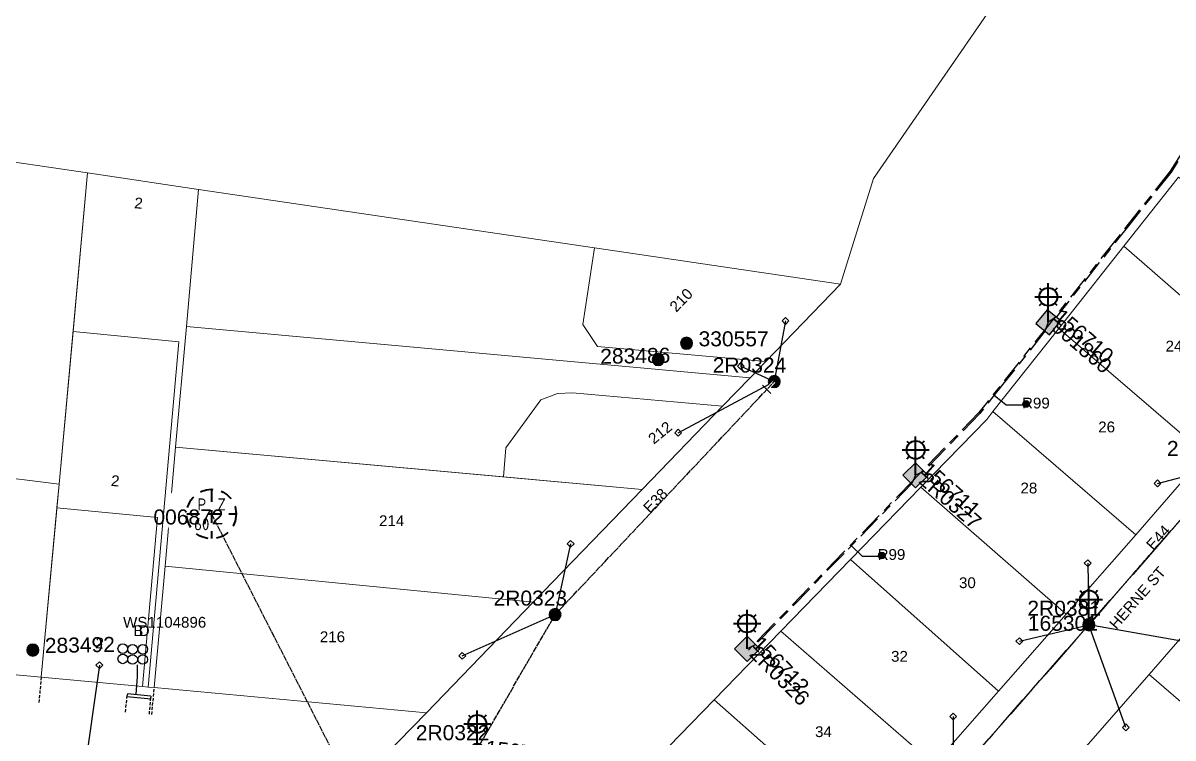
# Model space of a CAD drawing. Header units: metres. Extents: x 302407 to 305113, y 6184433 to 6187336.
# Drawn here: x 302625.7 to 302817, y 6186246.9 to 6186366 of the extents above; entities that cross this region are included whole.
import ezdxf
from ezdxf.enums import TextEntityAlignment as Align

# ---------------------------------------------------------------- set-up
doc = ezdxf.new("R2010")
doc.units = ezdxf.units.M
for name, pattern in [('Cable Exist OH', [1, 1, 0]), ('Cable Exist UG', [8.2, 4, -1.2, 1.8, -1.2]), ('Dash', [5, 3, -2]), ('DASHED', [0.75, 0.5, -0.25])]:
    doc.linetypes.add(name, pattern=pattern)
doc.layers.get('0').update_dxf_attribs({"color": 6})
for name, color, linetype, lineweight in [('Cadastre Buildings_SP_EXT', 7, 'Continuous', 5), ('Cadastre Land Parcels_SP_EXT', 7, 'Continuous', 5), ('Cadastre Roads_SP_EXT', 7, 'Continuous', 5)]:
    doc.layers.add(name, color=color, linetype=linetype, lineweight=lineweight)
for name, color, linetype in [('Duct_SP_EXT', 7, 'Continuous'), ('Equip_SL_EXT', 7, 'Continuous'), ('Equip_SP_SL_EXT', 7, 'Continuous'), ('Mains_LV_EXT', 7, 'Continuous'), ('Mains_SL_EXT', 7, 'Continuous'), ('Services_SP_EXT', 7, 'Continuous'), ('SupportsOH_SP_TR_HV_LV_SL_EXT', 7, 'Continuous'), ('SupportsUG_SP_LV_SL_EXT', 7, 'Continuous'), ('Trench_SP_EXT', 7, 'Continuous')]:
    doc.layers.add(name, color=color, linetype=linetype)
doc.layers.add('UNKNOWN_FEATURES', color=1, linetype='DASHED', plot=False)
doc.styles.add('COLUMN_LABEL', font='arial.ttf')
doc.styles.add('iecARIAL', font='arial.ttf', dxfattribs={"height": 2})
doc.styles.add('IESYMBOL1', font='isocp.shx')
doc.styles.add('POLE_LABEL', font='arial.ttf')
doc.styles.add('SLCP_LABEL', font='arial.ttf', dxfattribs={"height": 3.5})
doc.styles.get("Standard").update_dxf_attribs({"font": 'arial.ttf'})

# ---------------------------------------------------------------- blocks, each defined once
blk = doc.blocks.new('COLUMN_EXT')
blk.add_hatch(color=256).paths.add_polyline_path([(-1.49, 1.48), (-1.49, -1.49), (1.48, -1.49), (1.48, 1.48)])
blk.add_lwpolyline([(-1.49, -1.49), (1.48, -1.49), (1.48, 1.48), (-1.49, 1.48)], close=True)
for tag, height, style, flags, p in [('ASSET_NUM', 2.5, 'COLUMN_LABEL', 8, (2, 2)), ('STRUCTURE_PLANT_NUMBER', 0.2, 'POLE_LABEL', 9, (1.81, 0.03)), ('STREET_CODE', 0.2, 'COLUMN_LABEL', 9, (1.81, -0.2))]:
    blk.add_attdef(tag, text='', height=height, dxfattribs=dict(style=style, flags=flags)).set_placement(p, align=Align.MIDDLE_LEFT)
at = {"flags": 9}
for tag, p in [('COLUMN_TYPE', (1.81, -0.4)), ('OWNED_BY', (1.81, -0.6)), ('STATE', (1.81, -0.8)), ('USAGE', (1.81, -1)), ('STREETNAME', (1.81, -1.6)), ('SUBURB', (1.81, -1.8)), ('LEGEND', (1.81, -1.2)), ('LOCATION', (1.81, -1.4)), ('NOTES', (1.81, -2))]:
    blk.add_attdef(tag, text='', height=0.2, dxfattribs=at).set_placement(p, align=Align.MIDDLE_LEFT)
at = {"flags": 1}
blk.add_attdef('Z', (1.81, -2.35), '', height=0.2, dxfattribs=at)
blk = doc.blocks.new('DUCT_EXT')
blk.add_circle((0, 0.8), 0.8)
at = {"flags": 1}
blk.add_attdef('Z', (0, 0), '', height=0.2, dxfattribs=at)
at = {"flags": 9}
for tag, p in [('DUCT_CODE', (0, 0)), ('XSECT_TYPE', (0, -0.2)), ('STATE', (0, -0.6)), ('FB_REFERENCE', (0, -0.4)), ('NOTES', (0, -0.8))]:
    blk.add_attdef(tag, text='', height=0.2, dxfattribs=at).set_placement(p, align=Align.MIDDLE_LEFT)
blk = doc.blocks.new('SL_LANTERN_EXT')
at = {"lineweight": 40}
for p, q in [((0, 1.97), (0, 6.47)), ((-2.25, 4.22), (2.25, 4.22)), ((-1.46, 5.68), (-1.06, 5.28)), ((1.46, 5.68), (1.06, 5.28)), ((-1.46, 2.76), (-1.06, 3.16)), ((0, 0), (0, 2.72)), ((1.46, 2.76), (1.06, 3.16))]:
    blk.add_line(p, q, dxfattribs=at)
blk.add_circle((0, 4.22), 1.5, dxfattribs=at)
at = {"style": 'iecARIAL', "flags": 8}
blk.add_attdef('ASSET_NUM', (1.5, 1.5), '', height=2.5, dxfattribs=at)
for tag, p, height, flags in [('OPERATING_VOLTAGE', (0.98, -1.65), 0.2, 9), ('ORIENTATION', (0.98, -1.85), 0.2, 9), ('OWNED_BY', (0.98, -2.05), 0.2, 9), ('CONSTRUCTED_VOLTAGE', (0.98, -0.65), 0.2, 9), ('CONTROL_TYPE', (0.98, -0.85), 0.2, 9), ('LANTERN_PURPOSE', (0.98, -1.05), 0.2, 9), ('LANTERN_TYPE', (0.98, -1.25), 0.2, 9), ('NO_PHASES', (0.98, -1.45), 0.2, 9), ('LNUMBER', (2.18, -3.25), 2.5, 8), ('STATE', (0.98, -2.25), 0.2, 9), ('USAGE', (0.98, -2.45), 0.2, 9), ('CEXIST', (0.98, -2.65), 0.2, 9), ('CNEW', (0.98, -2.85), 0.2, 9), ('CNUMBER', (0.98, -3.05), 0.2, 9), ('CREMOVE', (0.98, -3.25), 0.2, 9), ('CREPLACE', (0.98, -3.45), 0.2, 9), ('LKINGHEIGHT', (0.98, -3.65), 0.2, 9), ('LBRACKET', (0.98, -3.85), 0.2, 9), ('LBRACKETVOCAB', (0.98, -4.05), 0.2, 9), ('LCATEGORY', (0.98, -4.25), 0.2, 9), ('LCHARGE1', (0.98, -4.45), 0.2, 9), ('LCHARGE1PERCENT', (0.98, -4.65), 0.2, 9), ('LCHARGE2', (0.98, -4.85), 0.2, 9), ('LCHARGE2PERCENT', (0.98, -5.05), 0.2, 9), ('LCHARGE3', (0.98, -5.25), 0.2, 9), ('LCHARGE3PERCENT', (0.98, -5.45), 0.2, 9), ('LEXIST', (0.98, -5.65), 0.2, 9), ('LLAMP', (0.98, -5.85), 0.2, 9), ('LLAMPVOCAB', (0.98, -6.05), 0.2, 9), ('LMAST', (0.98, -6.25), 0.2, 9), ('LMASTVOCAB', (0.98, -6.45), 0.2, 9), ('LNEW', (0.98, -6.65), 0.2, 9), ('LANTNUMBER', (0.98, -6.85), 0.2, 9), ('LOUTREACH', (0.98, -7.25), 0.2, 9), ('LOUTREACHVOCAB', (0.98, -7.45), 0.2, 9), ('LRATECODE', (0.98, -7.65), 0.2, 9), ('LREMOVE', (0.98, -7.85), 0.2, 9), ('STREETNAME', (0.98, -9.25), 0.2, 9), ('SUBURB', (0.98, -9.45), 0.2, 1), ('LREPLACE', (0.98, -8.05), 0.2, 9), ('LTYPE', (0.98, -8.25), 0.2, 9), ('LTYPEVOCAB', (0.98, -8.45), 0.2, 9), ('LEGEND', (0.98, -8.65), 0.2, 9), ('LOCATION', (0.98, -8.85), 0.2, 9), ('NOTES', (0.98, -9.05), 0.2, 9)]:
    blk.add_attdef(tag, p, '', height=height, dxfattribs=dict(flags=flags))
blk = doc.blocks.new('CCP_EXT')
at = {"flags": 9}
for tag, p in [('STATE', (0, -1.8)), ('NOTES', (0, -2))]:
    blk.add_attdef(tag, text='', height=0.2, dxfattribs=at).set_placement(p, align=Align.MIDDLE_LEFT)
blk.add_wipeout([(0, 0.57), (0.57, 0), (0, -0.57), (-0.57, 0)])
blk.add_lwpolyline([(-0.57, 0), (0, 0.57), (0.57, 0), (0, -0.57), (-0.57, 0)])
at = {"flags": 1}
blk.add_attdef('Z', (0, 0), '', height=0.2, dxfattribs=at)
at = {"flags": 9}
for tag, p in [('CCP_TYPE', (0, 0)), ('CONSTRUCTED_VOLTAGE', (0, -0.2)), ('OPERATING_VOLTAGE', (0, -0.6)), ('ORIENTATION', (0, -0.8)), ('OWNED_BY', (0, -1)), ('NO_PHASES', (0, -0.4)), ('USAGE', (0, -1.2)), ('LEGEND', (0, -1.4)), ('LIFE_SUPPORT', (0, -1.6))]:
    blk.add_attdef(tag, text='', height=0.2, dxfattribs=at).set_placement(p, align=Align.MIDDLE_LEFT)
blk = doc.blocks.new('POLE_EXT')
blk.add_hatch(color=256).paths.add_polyline_path([(-1, 0, 1), (1, 0, 1)])
blk.add_lwpolyline([(-1, 0, 1), (1, 0, 1)], format="xyb", close=True)
for tag, height, flags, p in [('pNumber', 2.5, 8, (-17.84, 2.07)), ('OWNED_BY', 0.2, 9, (1.35, -0.4)), ('SPECIAL_USE', 0.2, 9, (1.35, -0.8)), ('STATE', 0.2, 9, (1.35, -1)), ('cLV', 0.2, 9, (1.35, -1.4)), ('hDepth', 0.2, 9, (1.35, -1.6)), ('hDia', 0.2, 9, (1.35, -1.8)), ('cHV', 0.2, 9, (1.35, -2)), ('PARENT', 0.2, 9, (1.35, -0.6)), ('USAGE', 0.2, 9, (1.35, -1.2)), ('cLinedev', 0.2, 9, (1.35, -3.4)), ('pExisting', 0.2, 9, (1.35, -3.8)), ('LBRACKET', 0.2, 9, (1.35, -2.2)), ('LExisting', 0.2, 9, (1.35, -2.4)), ('LANTNUMBER', 0.2, 9, (1.35, -2.6)), ('LOther', 0.2, 9, (1.35, -2.8)), ('LRemove', 0.2, 9, (1.35, -3)), ('LEGEND', 0.2, 9, (1.35, -3.2)), ('LOCATION', 0.2, 9, (1.35, -3.6)), ('pFooting', 0.2, 9, (1.35, -4.4)), ('pNew', 0.2, 9, (1.35, -4.6)), ('pRelocate', 0.2, 9, (1.35, -5)), ('pRemove', 0.2, 9, (1.35, -5.2)), ('pReplace', 0.2, 9, (1.35, -5.4)), ('pStay', 0.2, 9, (1.35, -5.6)), ('pType', 0.2, 9, (1.35, -5.8)), ('PFNUMBER', 0.2, 9, (1.35, -4)), ('NEWPFNUMBER', 0.2, 9, (1.35, -4.2)), ('cspan', 0.2, 9, (1.35, -6)), ('STREETNAME', 0.2, 9, (1.35, -6.2)), ('SUBURB', 0.2, 9, (1.35, -6.4)), ('OPERATED_BY', 0.2, 9, (1.36, -7.01)), ('NOTES', 0.2, 9, (1.35, -6.6)), ('MAINTAINED_BY', 0.2, 9, (1.36, -6.81))]:
    blk.add_attdef(tag, text='', height=height, dxfattribs=dict(flags=flags)).set_placement(p, align=Align.MIDDLE_LEFT)
at = {"style": 'POLE_LABEL'}
for tag, height, flags, p in [('ASSET_NUM', 2.5, 8, (2, 2)), ('STRUCTURE_PLANT_NUMBER', 0.2, 9, (1.35, 0.03)), ('STREET_CODE', 0.2, 9, (1.35, -0.2))]:
    blk.add_attdef(tag, text='', height=height, dxfattribs=dict(at, flags=flags)).set_placement(p, align=Align.MIDDLE_LEFT)
at = {"flags": 1}
blk.add_attdef('Z', (1.35, -7.33), '', height=0.2, dxfattribs=at)
blk = doc.blocks.new('End Shackle_EXT')
at = {"flags": 9}
for tag, p in [('USAGE', (0, -1.4)), ('NOTES', (0, -1.6))]:
    blk.add_attdef(tag, text='', height=0.2, dxfattribs=at).set_placement(p, align=Align.MIDDLE_LEFT)
blk.add_wipeout([(0, 0.25), (1.81, 0.25), (1.82, -0.25), (0, -0.25)])
blk.add_line((1.81, -1), (1.81, 1))
at = {"flags": 1}
blk.add_attdef('Z', (0, 0), '', height=0.2, dxfattribs=at)
at = {"flags": 9}
for tag, p in [('CONNECTOR_TYPE', (0, 0)), ('CONSTRUCTED_VOLTAGE', (0, -0.2)), ('OPERATING_VOLTAGE', (0, -0.6)), ('ORIENTATION', (0, -0.8)), ('OWNED_BY', (0, -1)), ('STATE', (0, -1.2)), ('NO_PHASES', (0, -0.4))]:
    blk.add_attdef(tag, text='', height=0.2, dxfattribs=at).set_placement(p, align=Align.MIDDLE_LEFT)
blk = doc.blocks.new('CABLE_LARGE_EXT')
h = blk.add_hatch(color=256)
edge = h.paths.add_edge_path()
edge.add_arc((0, 0.55), 0.55, 0, 360)
blk.add_circle((0, 0.55), 0.55)
at = {"flags": 1}
blk.add_attdef('Z', (0, 0), '', height=0.2, dxfattribs=at)
at = {"flags": 9}
for tag, p in [('COND_CODE', (0, 0)), ('STATE', (0, -0.4)), ('XSECT_SIZE', (0, -0.6)), ('FB_REFERENCE', (0, -0.2)), ('NOTES', (0, -0.8))]:
    blk.add_attdef(tag, text='', height=0.2, dxfattribs=at).set_placement(p, align=Align.MIDDLE_LEFT)
blk = doc.blocks.new('SLCP_ZELL_EXT')
blk.add_wipeout([(-0.24, 7.5), (-0.71, 7.47), (-1.17, 7.41), (-1.64, 7.32), (-2.09, 7.21), (-2.54, 7.06), (-2.98, 6.89), (-3.41, 6.69), (-3.82, 6.46), (-4.22, 6.21), (-4.6, 5.93), (-4.96, 5.63), (-5.31, 5.31), (-5.63, 4.96), (-5.93, 4.6), (-6.21, 4.22), (-6.46, 3.82), (-6.69, 3.41), (-6.89, 2.98), (-7.06, 2.54), (-7.21, 2.09), (-7.32, 1.64), (-7.41, 1.17), (-7.47, 0.71), (-7.5, 0.24), (-7.5, -0.24), (-7.47, -0.71), (-7.41, -1.17), (-7.32, -1.64), (-7.21, -2.09), (-7.06, -2.54), (-6.89, -2.98), (-6.69, -3.41), (-6.46, -3.82), (-6.21, -4.22), (-5.93, -4.6), (-5.63, -4.96), (-5.31, -5.31), (-4.96, -5.63), (-4.6, -5.93), (-4.22, -6.21), (-3.82, -6.46), (-3.41, -6.69), (-2.98, -6.89), (-2.54, -7.06), (-2.09, -7.21), (-1.64, -7.32), (-1.17, -7.41), (-0.71, -7.47), (-0.24, -7.5), (0.24, -7.5), (0.71, -7.47), (1.17, -7.41), (1.64, -7.32), (2.09, -7.21), (2.54, -7.06), (2.98, -6.89), (3.41, -6.69), (3.82, -6.46), (4.22, -6.21), (4.6, -5.93), (4.96, -5.63), (5.31, -5.31), (5.63, -4.96), (5.93, -4.6), (6.21, -4.22), (6.46, -3.82), (6.69, -3.41), (6.89, -2.98), (7.06, -2.54), (7.21, -2.09), (7.32, -1.64), (7.41, -1.17), (7.47, -0.71), (7.5, -0.24), (7.5, 0.24), (7.47, 0.71), (7.41, 1.17), (7.32, 1.64), (7.21, 2.09), (7.06, 2.54), (6.89, 2.98), (6.69, 3.41), (6.46, 3.82), (6.21, 4.22), (5.93, 4.6), (5.63, 4.96), (5.31, 5.31), (4.96, 5.63), (4.6, 5.93), (4.22, 6.21), (3.82, 6.46), (3.41, 6.69), (2.98, 6.89), (2.54, 7.06), (2.09, 7.21), (1.64, 7.32), (1.17, 7.41), (0.71, 7.47), (0.24, 7.5)])
at = {"linetype": 'Dash', "lineweight": 40, "ltscale": 0.7}
for p, q in [((0, 4.11), (0, -4.11)), ((-4.11, 0), (4.11, 0))]:
    blk.add_line(p, q, dxfattribs=at)
blk.add_circle((0, 0), 4.11, dxfattribs=at)
at = {"lineweight": 40, "style": 'IESYMBOL1'}
for s, p in [('P', (-1.6, 0)), ('Z', (1.7, 0)), ('60', (-1.61, -3.31))]:
    blk.add_text(s, height=2, dxfattribs=at).set_placement(p, align=Align.BOTTOM_CENTER)
at = {"style": 'SLCP_LABEL'}
for tag, height, flags, p in [('ASSET_NUM', 2.5, 8, (2, 2)), ('STREET_CODE', 0.2, 9, (0, -0.2))]:
    blk.add_attdef(tag, text='', height=height, dxfattribs=dict(at, flags=flags)).set_placement(p, align=Align.MIDDLE_LEFT)
at = {"flags": 1}
blk.add_attdef('Z', (0, 0), '', height=0.2, dxfattribs=at)
at = {"flags": 9}
for tag, p in [('CONSTRUCTED_VOLTAGE', (0, -0.4)), ('CONTROL_TYPE', (0, -0.6)), ('OPERATING_VOLTAGE', (0, -1)), ('ORIENTATION', (0, -1.2)), ('OWNED_BY', (0, -1.4)), ('STATE', (0, -2)), ('NO_PHASES', (0, -0.8)), ('USAGE', (0, -1.6)), ('LOCATION', (0, -1.8)), ('NOTES', (0, -2.2))]:
    blk.add_attdef(tag, text='', height=0.2, dxfattribs=at).set_placement(p, align=Align.MIDDLE_LEFT)

msp = doc.modelspace()

# ---------------------------------------------------------------- linework, layer by layer
at = {"layer": 'Cadastre Buildings_SP_EXT', "linetype": 'Continuous'}
msp.add_lwpolyline([(302636.44, 6186341.02), (302617.47, 6186343.81), (302612.91, 6186290.95), (302610.14, 6186258.74), (302613.73, 6186258.42), (302616.15, 6186284.41), (302617.2, 6186284.32), (302617.71, 6186289.33), (302619.17, 6186290.74), (302631.69, 6186289.2), (302636.44, 6186341.02)], close=True, dxfattribs=at)
at = {"layer": 'Cadastre Land Parcels_SP_EXT', "linetype": 'Continuous'}
msp.add_lwpolyline([(302560.05, 6186402.14), (302554.86, 6186353.1), (302562.37, 6186351.94), (302575.6, 6186349.99), (302595.29, 6186347.09), (302617.47, 6186343.81), (302636.44, 6186341.02), (302654.88, 6186338.27), (302720.77, 6186328.53), (302761.72, 6186322.48), (302767.19, 6186340.07), (302788.85, 6186371.52)], dxfattribs=at)
for points in [[(302649.36, 6186275.52), (302651.06, 6186295.36), (302652.87, 6186315.41), (302654.88, 6186338.27), (302636.44, 6186341.02), (302634.02, 6186314.62), (302651.64, 6186312.88), (302646.54, 6186255.38), (302647.54, 6186255.29), (302649.36, 6186275.52)], [(302845.96, 6186320.85), (302817.95, 6186340.31), (302808.86, 6186328.82), (302833.83, 6186307.04), (302845.96, 6186320.85)], [(302749.3, 6186309.61), (302761.72, 6186322.48), (302720.77, 6186328.53), (302718.84, 6186315.77), (302721.27, 6186312.12), (302749.3, 6186309.61)], [(302822.46, 6186294.09), (302833.83, 6186307.04), (302808.86, 6186328.82), (302798.03, 6186315.11), (302822.46, 6186294.09)], [(302651.64, 6186312.88), (302634.02, 6186314.62), (302631.69, 6186289.2), (302631.32, 6186285.22), (302648.05, 6186283.62), (302645.55, 6186255.47), (302646.54, 6186255.38), (302651.64, 6186312.88)], [(302822.46, 6186294.09), (302798.03, 6186315.11), (302787.07, 6186301.27), (302810.84, 6186280.74), (302822.46, 6186294.09)], [(302742.1, 6186302.16), (302717.13, 6186304.4), (302714.63, 6186304.27), (302711.84, 6186303.21), (302706.02, 6186295.21), (302705.62, 6186290.4), (302728.71, 6186288.3), (302742.1, 6186302.16)], [(302810.84, 6186280.74), (302787.07, 6186301.27), (302786.04, 6186299.97), (302775.06, 6186288.65), (302799.28, 6186267.52), (302810.84, 6186280.74)], [(302728.71, 6186288.3), (302651.06, 6186295.36), (302649.36, 6186275.52), (302710.58, 6186269.54), (302728.71, 6186288.3)], [(302631.69, 6186289.2), (302619.17, 6186290.74), (302617.71, 6186289.33), (302617.2, 6186284.32), (302616.15, 6186284.41), (302613.73, 6186258.42), (302628.72, 6186257.03), (302631.69, 6186289.2)], [(302799.28, 6186267.52), (302775.06, 6186288.65), (302763.38, 6186276.6), (302788.02, 6186254.68), (302799.28, 6186267.52)], [(302648.05, 6186283.62), (302631.32, 6186285.22), (302628.72, 6186257.03), (302645.55, 6186255.47), (302648.05, 6186283.62)], [(302788.02, 6186254.68), (302763.38, 6186276.6), (302751.81, 6186264.67), (302777.3, 6186242.47), (302788.02, 6186254.68)], [(302692.83, 6186251.09), (302710.58, 6186269.54), (302649.36, 6186275.52), (302647.54, 6186255.29), (302692.83, 6186251.09)], [(302839.86, 6186241.56), (302848.34, 6186251.31), (302825.11, 6186271.33), (302813.08, 6186257.5), (302836.21, 6186237.48), (302839.86, 6186241.56)], [(302777.3, 6186242.47), (302751.81, 6186264.67), (302740.72, 6186253.23), (302750.75, 6186244.4), (302766.81, 6186230.47), (302777.3, 6186242.47)], [(302827.62, 6186227.61), (302836.21, 6186237.48), (302813.08, 6186257.5), (302800.96, 6186243.65), (302823.9, 6186223.42), (302827.62, 6186227.61)], [(302750.75, 6186244.4), (302740.72, 6186253.23), (302717.99, 6186229.9), (302718.47, 6186225.91), (302734.27, 6186216.61), (302750.75, 6186244.4)]]:
    msp.add_lwpolyline(points, close=True, dxfattribs=at)
at = {"layer": 'Duct_SP_EXT'}
for p, q in [((302643.01, 6186253.76), (302643.03, 6186254)), ((302646.93, 6186253.39), (302643.01, 6186253.76)), ((302643.05, 6186254.24), (302643.03, 6186254)), ((302646.97, 6186253.87), (302643.05, 6186254.24)), ((302646.93, 6186253.39), (302646.95, 6186253.63)), ((302646.97, 6186253.87), (302646.95, 6186253.63))]:
    msp.add_line(p, q, dxfattribs=at)
for points in [[(302791.96, 6186302.35), (302789.29, 6186302.35), (302787.27, 6186303.96)], [(302767.91, 6186277.11), (302765.35, 6186277.11), (302763.47, 6186278.94)], [(302644.71, 6186259.09), (302644.71, 6186257.11), (302644.45, 6186254.2)]]:
    msp.add_lwpolyline(points, dxfattribs=at)
at = {"layer": 'Mains_SL_EXT', "linetype": 'Cable Exist UG'}
for points in [[(302822.47, 6186351.33), (302822.15, 6186349.88), (302822.15, 6186349.88), (302816.73, 6186341.16), (302809.85, 6186332.5), (302797.65, 6186317.04), (302796.29, 6186316.15)], [(302796.29, 6186316.15), (302795.73, 6186314.64), (302795.73, 6186314.64), (302788.73, 6186305.8), (302784.89, 6186300.94), (302775.55, 6186291.3), (302774.2, 6186290.65)], [(302774.2, 6186290.65), (302773.58, 6186289.27), (302773.58, 6186289.27), (302762.3, 6186277.65), (302750.74, 6186265.71), (302747.54, 6186262.43), (302746.18, 6186261.75)]]:
    msp.add_lwpolyline(points, dxfattribs=at)
at = {"layer": 'Services_SP_EXT'}
msp.add_lwpolyline([(302821.28, 6186262.52), (302803.04, 6186265.76)], dxfattribs=at)
at = {"layer": 'Trench_SP_EXT', "linetype": 'Cable Exist UG'}
for points in [[(302822.72, 6186351.16), (302816.56, 6186341.29), (302807.53, 6186329.87), (302796.7, 6186316.17), (302796.52, 6186315.94)], [(302796.52, 6186315.94), (302785.74, 6186302.33), (302784.75, 6186301.09), (302774.41, 6186290.43)], [(302774.41, 6186290.43), (302773.84, 6186289.83), (302762.16, 6186277.78), (302750.59, 6186265.85), (302746.41, 6186261.55)]]:
    msp.add_lwpolyline(points, dxfattribs=at)
at = {"layer": 'UNKNOWN_FEATURES'}
for points in [[(302628.72, 6186257.03), (302628.31, 6186252.56)], [(302647.12, 6186250.82), (302647.54, 6186255.29)], [(302642.74, 6186251.22), (302643.03, 6186254)], [(302646.72, 6186250.86), (302646.95, 6186253.63)]]:
    msp.add_lwpolyline(points, dxfattribs=at)

# ---------------------------------------------------------------- block references
at = {"layer": 'Duct_SP_EXT'}
for p in [(302792.62, 6186301.98), (302768.59, 6186276.76)]:
    msp.add_blockref('CABLE_LARGE_EXT', p, dxfattribs=at)
at = {"layer": 'Duct_SP_EXT', "rotation": 90}
for p in [(302643.09, 6186261.78), (302644.72, 6186261.67), (302646.42, 6186261.67), (302643.09, 6186260.08), (302644.72, 6186259.97), (302646.42, 6186259.97)]:
    msp.add_blockref('DUCT_EXT', p, dxfattribs=at)
at = {"layer": 'Equip_SP_SL_EXT'}
ref = msp.add_blockref('SL_LANTERN_EXT', (302796.29, 6186316.15), dxfattribs=at)
ref.add_attrib('ASSET_NUM', '156710', dxfattribs={"layer": '0', "height": 2.5, "rotation": 319.2222, "style": 'iecARIAL'}).set_placement((302797.79, 6186317.65), align=Align.MIDDLE_LEFT)
ref = msp.add_blockref('SL_LANTERN_EXT', (302774.2, 6186290.65), dxfattribs=at)
ref.add_attrib('ASSET_NUM', '156711', dxfattribs={"layer": '0', "height": 2.5, "rotation": 318.2503, "style": 'iecARIAL'}).set_placement((302775.7, 6186292.15), align=Align.MIDDLE_LEFT)
ref = msp.add_blockref('SL_LANTERN_EXT', (302803.04, 6186265.76), dxfattribs=at)
ref.add_attrib('ASSET_NUM', '165301', dxfattribs={"layer": '0', "height": 2.5, "style": 'iecARIAL'}).set_placement((302804.54, 6186267.26), align=Align.TOP_RIGHT)
ref = msp.add_blockref('SL_LANTERN_EXT', (302746.18, 6186261.75), dxfattribs=at)
ref.add_attrib('ASSET_NUM', '156712', dxfattribs={"layer": '0', "height": 2.5, "rotation": 314.3795, "style": 'iecARIAL'}).set_placement((302747.68, 6186263.25), align=Align.MIDDLE_LEFT)
ref = msp.add_blockref('SL_LANTERN_EXT', (302701.28, 6186245.03), dxfattribs=at)
ref.add_attrib('ASSET_NUM', '156713', dxfattribs={"layer": '0', "height": 2.5, "rotation": 353.2856, "style": 'iecARIAL'}).set_placement((302702.78, 6186246.53), align=Align.TOP_LEFT)
at = {"layer": 'SupportsOH_SP_TR_HV_LV_SL_EXT'}
ref = msp.add_blockref('POLE_EXT', (302736.1, 6186312.63), dxfattribs=at)
ref.add_attrib('ASSET_NUM', '330557', dxfattribs={"layer": '0', "height": 2.5, "style": 'POLE_LABEL'}).set_placement((302738.1, 6186313.38), align=Align.MIDDLE_LEFT)
ref = msp.add_blockref('POLE_EXT', (302731.39, 6186309.91), dxfattribs=at)
ref.add_attrib('ASSET_NUM', '283486', dxfattribs={"layer": '0', "height": 2.5, "rotation": 1, "style": 'POLE_LABEL'}).set_placement((302733.39, 6186310.66), align=Align.MIDDLE_RIGHT)
ref = msp.add_blockref('POLE_EXT', (302826.26, 6186292.37), dxfattribs=at)
ref.add_attrib('ASSET_NUM', '2R0380', dxfattribs={"layer": '0', "height": 2.5, "style": 'POLE_LABEL'}).set_placement((302828.26, 6186293.12), align=Align.BOTTOM_RIGHT)
ref = msp.add_blockref('POLE_EXT', (302714.22, 6186267.45), dxfattribs=at)
ref.add_attrib('ASSET_NUM', '2R0323', dxfattribs={"layer": '0', "height": 2.5, "style": 'POLE_LABEL'}).set_placement((302716.22, 6186268.2), align=Align.BOTTOM_RIGHT)
ref = msp.add_blockref('POLE_EXT', (302803.04, 6186265.76), dxfattribs=at)
ref.add_attrib('ASSET_NUM', '2R0381', dxfattribs={"layer": '0', "height": 2.5, "style": 'POLE_LABEL'}).set_placement((302805.04, 6186266.51), align=Align.BOTTOM_RIGHT)
ref = msp.add_blockref('POLE_EXT', (302701.28, 6186245.03), dxfattribs=at)
ref.add_attrib('ASSET_NUM', '2R0322', dxfattribs={"layer": '0', "height": 2.5, "style": 'POLE_LABEL'}).set_placement((302703.28, 6186245.79), align=Align.BOTTOM_RIGHT)
at = {"layer": 'SupportsUG_SP_LV_SL_EXT'}
ref = msp.add_blockref('COLUMN_EXT', (302796.29, 6186316.15), dxfattribs=dict(at, rotation=50.57534846163783))
ref.add_attrib('ASSET_NUM', '901860', dxfattribs={"layer": '0', "height": 2.5, "rotation": 319.2783, "style": 'COLUMN_LABEL'}).set_placement((302798.29, 6186316.9), align=Align.TOP_LEFT)
ref = msp.add_blockref('COLUMN_EXT', (302774.2, 6186290.65), dxfattribs=dict(at, rotation=44.75000460471618))
ref.add_attrib('ASSET_NUM', '2R0327', dxfattribs={"layer": '0', "height": 2.5, "rotation": 318.904, "style": 'COLUMN_LABEL'}).set_placement((302776.2, 6186291.4), align=Align.TOP_LEFT)
ref = msp.add_blockref('COLUMN_EXT', (302746.18, 6186261.75), dxfattribs=dict(at, rotation=44.76300983720878))
ref.add_attrib('ASSET_NUM', '2R0326', dxfattribs={"layer": '0', "height": 2.5, "rotation": 314.8496, "style": 'COLUMN_LABEL'}).set_placement((302748.18, 6186262.5), align=Align.TOP_LEFT)

# ---------------------------------------------------------------- texts
at = {"layer": 'Cadastre Land Parcels_SP_EXT'}
for s, rotation, p in [('2', 354.5962, (302644.15, 6186335.15)), ('210', 45.9668, (302734.38, 6186317.7)), ('212', 39.4038, (302730.65, 6186295.73)), ('2', 354.5962, (302640.27, 6186288.9)), ('2', 354.5973, (302637.65, 6186261.88))]:
    msp.add_text(s, height=1.8, rotation=rotation, dxfattribs=at).set_placement(p)
for s, p in [('24', (302815.8, 6186311.26)), ('26', (302804.6, 6186297.8)), ('28', (302791.66, 6186287.63)), ('214', (302684.93, 6186282.18)), ('30', (302781.43, 6186271.86)), ('216', (302675.08, 6186262.86)), ('32', (302770.13, 6186259.6)), ('34', (302757.48, 6186247.05))]:
    msp.add_text(s, height=1.8, dxfattribs=at).set_placement(p)
at = {"layer": 'Cadastre Roads_SP_EXT'}
msp.add_text('HERNE ST', height=1.8, rotation=48.8556, dxfattribs=at).set_placement((302807.62, 6186264.87))
at = {"layer": 'Duct_SP_EXT'}
for s, p in [('R99', (302791.92, 6186301.78)), ('R99', (302767.89, 6186276.56)), ('WS1104896', (302642.34, 6186265.27)), ('B', (302644.04, 6186263.87)), ('D', (302644.94, 6186263.87))]:
    msp.add_text(s, height=1.8, dxfattribs=at).set_placement(p)
at = {"layer": 'Mains_LV_EXT'}
for s, rotation, p in [('E38', 45.6584, (302729.99, 6186284.22)), ('E44', 47.7791, (302813.75, 6186278.03))]:
    msp.add_text(s, height=1.8, rotation=rotation, dxfattribs=at).set_placement(p)

# ---------------------------------------------------------------- next in the draw order: block references
at = {"layer": 'Services_SP_EXT'}
for p in [(302752.56, 6186316.36), (302745.12, 6186308.85), (302734.7, 6186297.74), (302814.45, 6186289.31), (302716.81, 6186279.24), (302802.85, 6186276.01), (302791.48, 6186263.03), (302698.78, 6186260.58), (302638.4, 6186259.04), (302780.46, 6186250.47), (302809.2, 6186248.67)]:
    msp.add_blockref('CCP_EXT', p, dxfattribs=at)

# ---------------------------------------------------------------- next in the draw order: linework, layer by layer
at = {"layer": 'Cadastre Buildings_SP_EXT', "linetype": 'Continuous'}
for points in [[(302749.3, 6186309.61), (302721.27, 6186312.12), (302718.84, 6186315.77), (302720.77, 6186328.53), (302654.88, 6186338.27), (302652.87, 6186315.41), (302746.66, 6186306.87), (302749.3, 6186309.61)], [(302746.66, 6186306.87), (302652.87, 6186315.41), (302651.06, 6186295.36), (302705.62, 6186290.4), (302706.02, 6186295.21), (302711.84, 6186303.21), (302714.63, 6186304.27), (302717.13, 6186304.4), (302742.1, 6186302.16), (302746.66, 6186306.87)]]:
    msp.add_lwpolyline(points, close=True, dxfattribs=at)
at = {"layer": 'Cadastre Roads_SP_EXT', "linetype": 'Continuous'}
msp.add_lwpolyline([(302859.84, 6186311.03), (302853.76, 6186315.33), (302845.96, 6186320.85), (302833.83, 6186307.04), (302822.46, 6186294.09), (302810.84, 6186280.74), (302799.28, 6186267.52), (302788.02, 6186254.68), (302777.3, 6186242.47), (302766.81, 6186230.47), (302749.98, 6186211.12), (302756.37, 6186207.27), (302764.76, 6186202.21), (302786.98, 6186227.66), (302800.96, 6186243.65), (302813.08, 6186257.5), (302825.11, 6186271.33), (302837.25, 6186285.27), (302852.13, 6186302.26), (302859.84, 6186311.03)], close=True, dxfattribs=at)
msp.add_lwpolyline([(302605.72, 6186239.1), (302625.84, 6186237.19), (302629.75, 6186236.83), (302632.74, 6186236.54), (302674.62, 6186232.44), (302681.11, 6186239.09), (302692.83, 6186251.09), (302647.54, 6186255.29), (302646.54, 6186255.38), (302645.55, 6186255.47), (302628.72, 6186257.03), (302613.73, 6186258.42)], dxfattribs=at)
at = {"layer": 'Mains_LV_EXT', "linetype": 'Cable Exist OH'}
for points in [[(302803.04, 6186265.76), (302826.26, 6186292.37)], [(302681.76, 6186235.72), (302701.28, 6186245.03), (302714.22, 6186267.45)], [(302780.47, 6186240.02), (302803.04, 6186265.76)]]:
    msp.add_lwpolyline(points, dxfattribs=at)
at = {"layer": 'Mains_SL_EXT', "linetype": 'Cable Exist OH'}
for points in [[(302855.41, 6186327.12), (302826.26, 6186292.37), (302803.04, 6186265.76)], [(302803.04, 6186265.76), (302780.47, 6186240.02), (302740.78, 6186193.82)]]:
    msp.add_lwpolyline(points, dxfattribs=at)
at = {"layer": 'Services_SP_EXT'}
for points in [[(302752.56, 6186316.36), (302750.69, 6186306.25)], [(302745.12, 6186308.85), (302750.69, 6186306.25)], [(302734.7, 6186297.74), (302750.69, 6186306.25)], [(302814.45, 6186289.31), (302826.26, 6186292.37)], [(302716.81, 6186279.24), (302714.22, 6186267.45)], [(302802.85, 6186276.01), (302803.04, 6186265.76)], [(302698.78, 6186260.58), (302714.22, 6186267.45)], [(302791.48, 6186263.03), (302803.04, 6186265.76)], [(302809.2, 6186248.67), (302803.04, 6186265.76)], [(302638.4, 6186259.04), (302635.78, 6186240.3)], [(302780.46, 6186250.47), (302780.47, 6186240.02)]]:
    msp.add_lwpolyline(points, dxfattribs=at)

# ---------------------------------------------------------------- next in the draw order: block references
at = {"layer": 'SupportsOH_SP_TR_HV_LV_SL_EXT'}
ref = msp.add_blockref('POLE_EXT', (302750.69, 6186306.25), dxfattribs=at)
ref.add_attrib('ASSET_NUM', '2R0324', dxfattribs={"layer": '0', "height": 2.5, "style": 'POLE_LABEL'}).set_placement((302752.69, 6186307), align=Align.BOTTOM_RIGHT)
ref = msp.add_blockref('POLE_EXT', (302627.32, 6186261.55), dxfattribs=at)
ref.add_attrib('ASSET_NUM', '283492', dxfattribs={"layer": '0', "height": 2.5, "rotation": 1, "style": 'POLE_LABEL'}).set_placement((302629.32, 6186262.3), align=Align.MIDDLE_LEFT)

# ---------------------------------------------------------------- next in the draw order: block references
at = {"layer": 'Equip_SL_EXT'}
ref = msp.add_blockref('SLCP_ZELL_EXT', (302657.04, 6186284.21), dxfattribs=at)
ref.add_attrib('ASSET_NUM', '006872', dxfattribs={"layer": '0', "height": 2.5, "style": 'SLCP_LABEL'}).set_placement((302659.04, 6186284.96), align=Align.TOP_RIGHT)
at = {"layer": 'Mains_LV_EXT', "rotation": 225.5859201759444}
msp.add_blockref('End Shackle_EXT', (302750.69, 6186306.25), dxfattribs=at)

# ---------------------------------------------------------------- next in the draw order: linework, layer by layer
at = {"layer": 'Mains_LV_EXT', "linetype": 'Cable Exist OH'}
msp.add_lwpolyline([(302714.22, 6186267.45), (302750.69, 6186306.25)], dxfattribs=at)
at = {"layer": 'Mains_SL_EXT', "linetype": 'Cable Exist OH'}
msp.add_lwpolyline([(302657.04, 6186284.21), (302681.76, 6186235.72)], dxfattribs=at)

doc.saveas('drawing.dxf')
